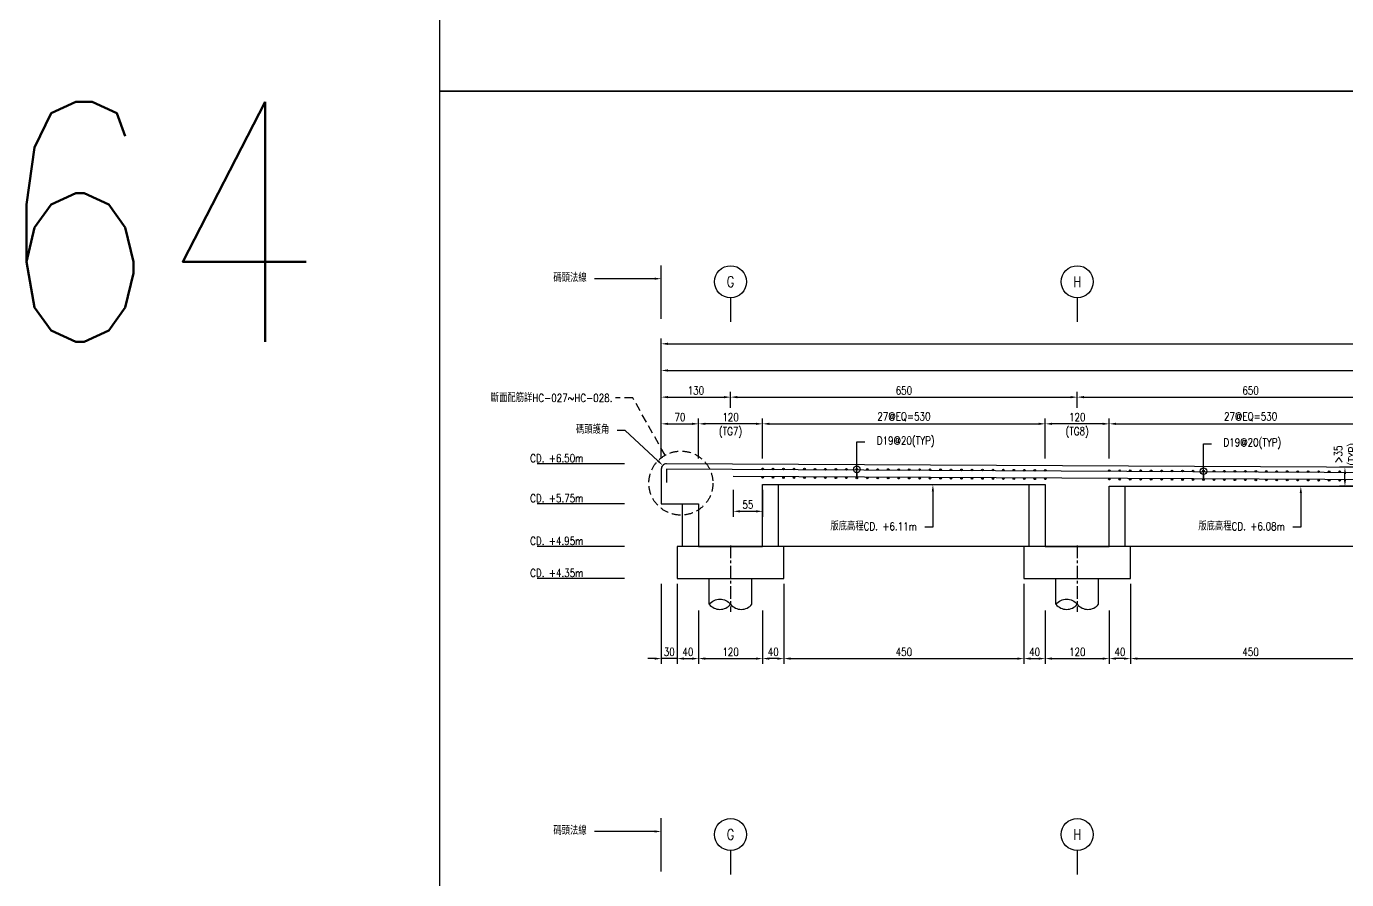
# Model space of a CAD drawing. Extents: x -791 to 13121, y -31587 to 2944.
# Drawn here: x -775 to 1700, y -7002 to -5403 of the extents above; entities that cross this region are included whole.
import ezdxf
from ezdxf import colors
from ezdxf.entities.mleader import LeaderData, LeaderLine
from ezdxf.enums import TextEntityAlignment as Align
from ezdxf.math import Vec2, Vec3

# ---------------------------------------------------------------- set-up
doc = ezdxf.new("R2010")
doc.units = 0
doc.header["$LTSCALE"] = 0.05
doc.linetypes.add('CENTER', pattern=[50.8, 31.75, -6.35, 6.35, -6.35])
doc.linetypes.add('DASHED', pattern=[19.05, 12.7, -6.35])
doc.layers.get('0').update_dxf_attribs({"linetype": 'CONTINUOUS'})
doc.layers.get('Defpoints').update_dxf_attribs({"linetype": 'CONTINUOUS'})
for name, color, linetype in [('HB_0', 7, 'CONTINUOUS'), ('HB_DIM', 1, 'CONTINUOUS'), ('HB_ReBar', 3, 'CONTINUOUS'), ('HB_SYMBOLS', 7, 'CONTINUOUS'), ('HB_TXT_CTEXT', 2, 'CONTINUOUS'), ('底圖', 7, 'CONTINUOUS')]:
    doc.layers.add(name, color=color, linetype=linetype)
doc.styles.get("Standard").update_dxf_attribs({"font": 'ROMANS.shx', "width": 0.8, "bigfont": 'lchinap.shx'})
doc.dimstyles.new('50cm', dxfattribs={"dimscale": 5, "dimtxt": 3, "dimasz": 2.5, "dimexe": 2, "dimexo": 2, "dimgap": 1, "dimtad": 1, "dimdsep": 46, "dimtxsty": 'Standard', "dimcen": 0, "dimclrt": 2, "dimadec": 0, "dimazin": 0, "dimtfac": 1, "dimtix": 1, "dimtmove": 2, "dimatfit": 3, "dimfxl": 0, "dimtolj": 1, "dimtzin": 0, "dimarcsym": 0})

# ---------------------------------------------------------------- blocks, each defined once
blk = doc.blocks.new('_None')
blk = doc.blocks.new('gr_t')
at = {"layer": 'HB_SYMBOLS', "color": 4, "linetype": 'Continuous'}
blk.add_line((0, -6), (0, -15), dxfattribs=at)
blk.add_circle((0, 0), 6, dxfattribs=at)
at = {"layer": 'HB_SYMBOLS', "color": 4, "linetype": 'Continuous', "width": 0.8}
blk.add_attdef('A', text='', height=4.5, dxfattribs=at).set_placement((0, 0), align=Align.MIDDLE)
blk = doc.blocks.new('*D69')
at = {"layer": 'Defpoints', "color": 0}
for p in [(3395, -6048.2), (415, -6223.2), (3395, -6223.2)]:
    blk.add_point(p, dxfattribs=at)
at = {"layer": 'HB_DIM', "color": 0, "lineweight": -2}
for p, q in [((415, -6213.2), (415, -6038.2)), ((3395, -6213.2), (3395, -6038.2)), ((427.5, -6048.2), (3382.5, -6048.2))]:
    blk.add_line(p, q, dxfattribs=at)
at = {"layer": 'HB_DIM', "color": 0}
for points in [[(427.5, -6046.1), (427.5, -6050.3), (415, -6048.2)], [(3382.5, -6046.1), (3382.5, -6050.3), (3395, -6048.2)]]:
    blk.add_solid(points, dxfattribs=at)
at = {"layer": 'HB_DIM', "color": 2, "insert": (1905, -6035.7), "char_height": 15, "attachment_point": 5}
blk.add_mtext('\\A1;2980', dxfattribs=at)
blk = doc.blocks.new('*D71')
at = {"layer": 'Defpoints', "color": 0}
for p in [(3415, -5998.2), (415, -6223.2), (3415, -6223.2)]:
    blk.add_point(p, dxfattribs=at)
at = {"layer": 'HB_DIM', "color": 0, "lineweight": -2}
for p, q in [((415, -6213.2), (415, -5988.2)), ((3415, -6213.2), (3415, -5988.2)), ((427.5, -5998.2), (3402.5, -5998.2))]:
    blk.add_line(p, q, dxfattribs=at)
at = {"layer": 'HB_DIM', "color": 0}
for points in [[(427.5, -5996.1), (427.5, -6000.3), (415, -5998.2)], [(3402.5, -5996.1), (3402.5, -6000.3), (3415, -5998.2)]]:
    blk.add_solid(points, dxfattribs=at)
at = {"layer": 'HB_DIM', "color": 2, "insert": (1915, -5985.7), "char_height": 15, "attachment_point": 5}
blk.add_mtext('\\A1;3000', dxfattribs=at)
blk = doc.blocks.new('*D72')
at = {"layer": 'Defpoints', "color": 0}
for p in [(1295, -6438.2), (1745, -6438.2), (1745, -6588.2)]:
    blk.add_point(p, dxfattribs=at)
at = {"layer": 'HB_DIM', "color": 0, "lineweight": -2}
for p, q in [((1295, -6448.2), (1295, -6598.2)), ((1745, -6448.2), (1745, -6598.2)), ((1307.5, -6588.2), (1732.5, -6588.2))]:
    blk.add_line(p, q, dxfattribs=at)
at = {"layer": 'HB_DIM', "color": 0}
for points in [[(1307.5, -6586.1), (1307.5, -6590.3), (1295, -6588.2)], [(1732.5, -6586.1), (1732.5, -6590.3), (1745, -6588.2)]]:
    blk.add_solid(points, dxfattribs=at)
at = {"layer": 'HB_DIM', "color": 2, "insert": (1520, -6575.7), "char_height": 15, "attachment_point": 5}
blk.add_mtext('\\A1;450', dxfattribs=at)
blk = doc.blocks.new('*D65')
at = {"layer": 'Defpoints', "color": 0}
for p in [(645, -6438.2), (1095, -6438.2), (1095, -6588.2)]:
    blk.add_point(p, dxfattribs=at)
at = {"layer": 'HB_DIM', "color": 0, "lineweight": -2}
for p, q in [((645, -6448.2), (645, -6598.2)), ((1095, -6448.2), (1095, -6598.2)), ((657.5, -6588.2), (1082.5, -6588.2))]:
    blk.add_line(p, q, dxfattribs=at)
at = {"layer": 'HB_DIM', "color": 0}
for points in [[(657.5, -6586.1), (657.5, -6590.3), (645, -6588.2)], [(1082.5, -6586.1), (1082.5, -6590.3), (1095, -6588.2)]]:
    blk.add_solid(points, dxfattribs=at)
at = {"layer": 'HB_DIM', "color": 2, "insert": (870, -6575.7), "char_height": 15, "attachment_point": 5}
blk.add_mtext('\\A1;450', dxfattribs=at)
blk = doc.blocks.new('*D68')
at = {"layer": 'Defpoints', "color": 0}
for p in [(415, -6438.2), (445, -6438.2), (415, -6588.2)]:
    blk.add_point(p, dxfattribs=at)
at = {"layer": 'HB_DIM', "color": 0, "lineweight": -2}
for p, q in [((415, -6448.2), (415, -6598.2)), ((445, -6448.2), (445, -6598.2)), ((402.5, -6588.2), (390, -6588.2)), ((445, -6588.2), (415, -6588.2)), ((457.5, -6588.2), (470, -6588.2))]:
    blk.add_line(p, q, dxfattribs=at)
at = {"layer": 'HB_DIM', "color": 0}
for points in [[(402.5, -6586.1), (402.5, -6590.3), (415, -6588.2)], [(457.5, -6586.1), (457.5, -6590.3), (445, -6588.2)]]:
    blk.add_solid(points, dxfattribs=at)
at = {"layer": 'HB_DIM', "color": 2, "insert": (430, -6575.7), "char_height": 15, "attachment_point": 5}
blk.add_mtext('\\A1;30', dxfattribs=at)
blk = doc.blocks.new('*D59')
at = {"layer": 'Defpoints', "color": 0}
for p in [(1135, -6148.2), (605, -6223.2), (1135, -6223.2)]:
    blk.add_point(p, dxfattribs=at)
at = {"layer": 'HB_DIM', "color": 0, "lineweight": -2}
for p, q in [((605, -6213.2), (605, -6138.2)), ((1135, -6213.2), (1135, -6138.2)), ((617.5, -6148.2), (1122.5, -6148.2))]:
    blk.add_line(p, q, dxfattribs=at)
at = {"layer": 'HB_DIM', "color": 0}
for points in [[(617.5, -6146.1), (617.5, -6150.3), (605, -6148.2)], [(1122.5, -6146.1), (1122.5, -6150.3), (1135, -6148.2)]]:
    blk.add_solid(points, dxfattribs=at)
at = {"layer": 'HB_DIM', "color": 2, "insert": (870, -6135), "char_height": 15, "attachment_point": 5}
blk.add_mtext('\\A1;27@EQ=530', dxfattribs=at)
blk = doc.blocks.new('*D60')
at = {"layer": 'Defpoints', "color": 0}
for p in [(1785, -6148.2), (1255, -6223.2), (1785, -6223.2)]:
    blk.add_point(p, dxfattribs=at)
at = {"layer": 'HB_DIM', "color": 0, "lineweight": -2}
for p, q in [((1255, -6213.2), (1255, -6138.2)), ((1785, -6213.2), (1785, -6138.2)), ((1267.5, -6148.2), (1772.5, -6148.2))]:
    blk.add_line(p, q, dxfattribs=at)
at = {"layer": 'HB_DIM', "color": 0}
for points in [[(1267.5, -6146.1), (1267.5, -6150.3), (1255, -6148.2)], [(1772.5, -6146.1), (1772.5, -6150.3), (1785, -6148.2)]]:
    blk.add_solid(points, dxfattribs=at)
at = {"layer": 'HB_DIM', "color": 2, "insert": (1520, -6135), "char_height": 15, "attachment_point": 5}
blk.add_mtext('\\A1;27@EQ=530', dxfattribs=at)
blk = doc.blocks.new('ReBarPoint')
at = {"layer": 'HB_0'}
h = blk.add_hatch(color=0, dxfattribs=at)
h.dxf.hatch_style = 1
edge = h.paths.add_edge_path()
edge.add_arc((0, 0), 1.5, 0, 360)
at = {"layer": 'HB_ReBar', "color": 0}
blk.add_circle((0, 0), 1.5, dxfattribs=at)
blk = doc.blocks.new('預鑄樁帽2x2')
at = {"layer": 'HB_0'}
blk.add_lwpolyline([(-100, 0), (100, 0), (100, 60), (-100, 60)], close=True, dxfattribs=at)
blk = doc.blocks.new('*D127')
at = {"layer": 'Defpoints', "color": 0}
for p in [(1696.9, -6229.7), (1785.2, -6229.7), (1785, -6265.2)]:
    blk.add_point(p, dxfattribs=at)
at = {"layer": 'HB_DIM', "color": 0, "lineweight": -2}
for p, q in [((1775.2, -6229.7), (1686.9, -6229.7)), ((1696.9, -6252.7), (1696.9, -6242.2)), ((1775, -6265.2), (1686.9, -6265.2))]:
    blk.add_line(p, q, dxfattribs=at)
at = {"layer": 'HB_DIM', "color": 0}
for points in [[(1694.8, -6242.2), (1699, -6242.2), (1696.9, -6229.7)], [(1694.8, -6252.7), (1699, -6252.7), (1696.9, -6265.2)]]:
    blk.add_solid(points, dxfattribs=at)
at = {"layer": 'HB_DIM', "color": 2, "char_height": 15, "attachment_point": 5, "rotation": 90}
for s, insert in [('\\A1;(TYP)', (1713.4, -6205.4)), ('\\A1;>35', (1684.4, -6205.4))]:
    blk.add_mtext(s, dxfattribs=dict(at, insert=insert))
blk = doc.blocks.new('*D814')
at = {"layer": 'Defpoints', "color": 0}
for p in [(485, -6148.2), (415, -6223.2), (485, -6223.2)]:
    blk.add_point(p, dxfattribs=at)
at = {"layer": 'HB_DIM', "color": 0, "lineweight": -2}
for p, q in [((415, -6213.2), (415, -6138.2)), ((485, -6213.2), (485, -6138.2)), ((427.5, -6148.2), (472.5, -6148.2))]:
    blk.add_line(p, q, dxfattribs=at)
at = {"layer": 'HB_DIM', "color": 0}
for points in [[(427.5, -6146.1), (427.5, -6150.3), (415, -6148.2)], [(472.5, -6146.1), (472.5, -6150.3), (485, -6148.2)]]:
    blk.add_solid(points, dxfattribs=at)
at = {"layer": 'HB_DIM', "color": 2, "insert": (450, -6135.7), "char_height": 15, "attachment_point": 5}
blk.add_mtext('\\A1;70', dxfattribs=at)
blk = doc.blocks.new('*D815')
at = {"layer": 'Defpoints', "color": 0}
for p in [(550, -6262.2), (605, -6262.2), (550, -6312.2)]:
    blk.add_point(p, dxfattribs=at)
at = {"layer": 'HB_DIM', "color": 0, "lineweight": -2}
for p, q in [((550, -6272.2), (550, -6322.2)), ((605, -6272.2), (605, -6322.2)), ((592.5, -6312.2), (562.5, -6312.2))]:
    blk.add_line(p, q, dxfattribs=at)
at = {"layer": 'HB_DIM', "color": 0}
for points in [[(562.5, -6310.1), (562.5, -6314.3), (550, -6312.2)], [(592.5, -6310.1), (592.5, -6314.3), (605, -6312.2)]]:
    blk.add_solid(points, dxfattribs=at)
at = {"layer": 'HB_DIM', "color": 2, "insert": (577.5, -6299.7), "char_height": 15, "attachment_point": 5}
blk.add_mtext('\\A1;55', dxfattribs=at)
blk = doc.blocks.new('80cm直樁')
at = {"layer": 'HB_0', "linetype": 'Continuous'}
for p, q in [((-40, -48.1), (-40, 0)), ((40, -48.1), (40, 0))]:
    blk.add_line(p, q, dxfattribs=at)
for points in [[(-40, -48.1, -0.48), (0, -48.1, 0.48), (40, -48.1, 0.48)], [(-40, -48.1, 0.48), (0, -48.1, 0.48)]]:
    blk.add_lwpolyline(points, format="xyb", dxfattribs=at)
at = {"layer": 'HB_DIM', "color": 1, "linetype": 'CENTER', "ltscale": 15}
blk.add_line((0, 62.2), (0, -62.2), dxfattribs=at)
blk = doc.blocks.new('*D832')
at = {"layer": 'Defpoints', "color": 0}
for p in [(545, -6098.2), (545, -6128.2), (415, -6223.2)]:
    blk.add_point(p, dxfattribs=at)
at = {"layer": 'HB_DIM', "color": 0, "lineweight": -2}
for p, q in [((415, -6213.2), (415, -6088.2)), ((545, -6118.2), (545, -6088.2)), ((427.5, -6098.2), (532.5, -6098.2))]:
    blk.add_line(p, q, dxfattribs=at)
at = {"layer": 'HB_DIM', "color": 0}
for points in [[(427.5, -6096.1), (427.5, -6100.3), (415, -6098.2)], [(532.5, -6096.1), (532.5, -6100.3), (545, -6098.2)]]:
    blk.add_solid(points, dxfattribs=at)
at = {"layer": 'HB_DIM', "color": 2, "insert": (480, -6085.7), "char_height": 15, "attachment_point": 5}
blk.add_mtext('\\A1;130', dxfattribs=at)
blk = doc.blocks.new('*D833')
at = {"layer": 'Defpoints', "color": 0}
for p in [(1195, -6098.2), (545, -6128.2), (1195, -6128.2)]:
    blk.add_point(p, dxfattribs=at)
at = {"layer": 'HB_DIM', "color": 0, "lineweight": -2}
for p, q in [((545, -6118.2), (545, -6088.2)), ((1195, -6118.2), (1195, -6088.2)), ((557.5, -6098.2), (1182.5, -6098.2))]:
    blk.add_line(p, q, dxfattribs=at)
at = {"layer": 'HB_DIM', "color": 0}
for points in [[(557.5, -6096.1), (557.5, -6100.3), (545, -6098.2)], [(1182.5, -6096.1), (1182.5, -6100.3), (1195, -6098.2)]]:
    blk.add_solid(points, dxfattribs=at)
at = {"layer": 'HB_DIM', "color": 2, "insert": (870, -6085.7), "char_height": 15, "attachment_point": 5}
blk.add_mtext('\\A1;650', dxfattribs=at)
blk = doc.blocks.new('*D834')
at = {"layer": 'Defpoints', "color": 0}
for p in [(1845, -6098.2), (1195, -6128.2), (1845, -6128.2)]:
    blk.add_point(p, dxfattribs=at)
at = {"layer": 'HB_DIM', "color": 0, "lineweight": -2}
for p, q in [((1195, -6118.2), (1195, -6088.2)), ((1845, -6118.2), (1845, -6088.2)), ((1207.5, -6098.2), (1832.5, -6098.2))]:
    blk.add_line(p, q, dxfattribs=at)
at = {"layer": 'HB_DIM', "color": 0}
for points in [[(1207.5, -6096.1), (1207.5, -6100.3), (1195, -6098.2)], [(1832.5, -6096.1), (1832.5, -6100.3), (1845, -6098.2)]]:
    blk.add_solid(points, dxfattribs=at)
at = {"layer": 'HB_DIM', "color": 2, "insert": (1520, -6085.7), "char_height": 15, "attachment_point": 5}
blk.add_mtext('\\A1;650', dxfattribs=at)
blk = doc.blocks.new('*D838')
at = {"layer": 'Defpoints', "color": 0}
for p in [(485, -6148.2), (485, -6223.2), (605, -6223.2)]:
    blk.add_point(p, dxfattribs=at)
at = {"layer": 'HB_DIM', "color": 0, "lineweight": -2}
for p, q in [((485, -6213.2), (485, -6138.2)), ((605, -6213.2), (605, -6138.2)), ((592.5, -6148.2), (497.5, -6148.2))]:
    blk.add_line(p, q, dxfattribs=at)
at = {"layer": 'HB_DIM', "color": 0}
for points in [[(497.5, -6146.1), (497.5, -6150.3), (485, -6148.2)], [(592.5, -6146.1), (592.5, -6150.3), (605, -6148.2)]]:
    blk.add_solid(points, dxfattribs=at)
at = {"layer": 'HB_DIM', "color": 2, "char_height": 15, "attachment_point": 5}
for s, insert in [('\\A1;120', (545, -6135.7)), ('\\A1;(TG7)', (545, -6164.6))]:
    blk.add_mtext(s, dxfattribs=dict(at, insert=insert))
blk = doc.blocks.new('*D839')
at = {"layer": 'Defpoints', "color": 0}
for p in [(1135, -6148.2), (1135, -6223.2), (1255, -6223.2)]:
    blk.add_point(p, dxfattribs=at)
at = {"layer": 'HB_DIM', "color": 0, "lineweight": -2}
for p, q in [((1135, -6213.2), (1135, -6138.2)), ((1255, -6213.2), (1255, -6138.2)), ((1242.5, -6148.2), (1147.5, -6148.2))]:
    blk.add_line(p, q, dxfattribs=at)
at = {"layer": 'HB_DIM', "color": 0}
for points in [[(1147.5, -6146.1), (1147.5, -6150.3), (1135, -6148.2)], [(1242.5, -6146.1), (1242.5, -6150.3), (1255, -6148.2)]]:
    blk.add_solid(points, dxfattribs=at)
at = {"layer": 'HB_DIM', "color": 2, "char_height": 15, "attachment_point": 5}
for s, insert in [('\\A1;120', (1195, -6135.7)), ('\\A1;(TG8)', (1195, -6164.6))]:
    blk.add_mtext(s, dxfattribs=dict(at, insert=insert))
blk = doc.blocks.new('*D858')
at = {"layer": 'Defpoints', "color": 0}
for p in [(1135, -6488.2), (1255, -6488.2), (1255, -6588.2)]:
    blk.add_point(p, dxfattribs=at)
at = {"layer": 'HB_DIM', "color": 0, "lineweight": -2}
for p, q in [((1135, -6498.2), (1135, -6598.2)), ((1255, -6498.2), (1255, -6598.2)), ((1147.5, -6588.2), (1242.5, -6588.2))]:
    blk.add_line(p, q, dxfattribs=at)
at = {"layer": 'HB_DIM', "color": 0}
for points in [[(1147.5, -6586.1), (1147.5, -6590.3), (1135, -6588.2)], [(1242.5, -6586.1), (1242.5, -6590.3), (1255, -6588.2)]]:
    blk.add_solid(points, dxfattribs=at)
at = {"layer": 'HB_DIM', "color": 2, "insert": (1195, -6575.7), "char_height": 15, "attachment_point": 5}
blk.add_mtext('\\A1;120', dxfattribs=at)
blk = doc.blocks.new('*D859')
at = {"layer": 'Defpoints', "color": 0}
for p in [(1295, -6438.2), (1255, -6488.2), (1255, -6588.2)]:
    blk.add_point(p, dxfattribs=at)
at = {"layer": 'HB_DIM', "color": 0, "lineweight": -2}
for p, q in [((1295, -6448.2), (1295, -6598.2)), ((1255, -6498.2), (1255, -6598.2)), ((1282.5, -6588.2), (1267.5, -6588.2))]:
    blk.add_line(p, q, dxfattribs=at)
at = {"layer": 'HB_DIM', "color": 0}
for points in [[(1267.5, -6586.1), (1267.5, -6590.3), (1255, -6588.2)], [(1282.5, -6586.1), (1282.5, -6590.3), (1295, -6588.2)]]:
    blk.add_solid(points, dxfattribs=at)
at = {"layer": 'HB_DIM', "color": 2, "insert": (1275, -6575.7), "char_height": 15, "attachment_point": 5}
blk.add_mtext('\\A1;40', dxfattribs=at)
blk = doc.blocks.new('*D860')
at = {"layer": 'Defpoints', "color": 0}
for p in [(1095, -6438.2), (1135, -6488.2), (1135, -6588.2)]:
    blk.add_point(p, dxfattribs=at)
at = {"layer": 'HB_DIM', "color": 0, "lineweight": -2}
for p, q in [((1095, -6448.2), (1095, -6598.2)), ((1135, -6498.2), (1135, -6598.2)), ((1107.5, -6588.2), (1122.5, -6588.2))]:
    blk.add_line(p, q, dxfattribs=at)
at = {"layer": 'HB_DIM', "color": 0}
for points in [[(1107.5, -6586.1), (1107.5, -6590.3), (1095, -6588.2)], [(1122.5, -6586.1), (1122.5, -6590.3), (1135, -6588.2)]]:
    blk.add_solid(points, dxfattribs=at)
at = {"layer": 'HB_DIM', "color": 2, "insert": (1115, -6575.7), "char_height": 15, "attachment_point": 5}
blk.add_mtext('\\A1;40', dxfattribs=at)
blk = doc.blocks.new('*D861')
at = {"layer": 'Defpoints', "color": 0}
for p in [(485, -6488.2), (605, -6488.2), (605, -6588.2)]:
    blk.add_point(p, dxfattribs=at)
at = {"layer": 'HB_DIM', "color": 0, "lineweight": -2}
for p, q in [((485, -6498.2), (485, -6598.2)), ((605, -6498.2), (605, -6598.2)), ((497.5, -6588.2), (592.5, -6588.2))]:
    blk.add_line(p, q, dxfattribs=at)
at = {"layer": 'HB_DIM', "color": 0}
for points in [[(497.5, -6586.1), (497.5, -6590.3), (485, -6588.2)], [(592.5, -6586.1), (592.5, -6590.3), (605, -6588.2)]]:
    blk.add_solid(points, dxfattribs=at)
at = {"layer": 'HB_DIM', "color": 2, "insert": (545, -6575.7), "char_height": 15, "attachment_point": 5}
blk.add_mtext('\\A1;120', dxfattribs=at)
blk = doc.blocks.new('*D862')
at = {"layer": 'Defpoints', "color": 0}
for p in [(645, -6438.2), (605, -6488.2), (605, -6588.2)]:
    blk.add_point(p, dxfattribs=at)
at = {"layer": 'HB_DIM', "color": 0, "lineweight": -2}
for p, q in [((645, -6448.2), (645, -6598.2)), ((605, -6498.2), (605, -6598.2)), ((632.5, -6588.2), (617.5, -6588.2))]:
    blk.add_line(p, q, dxfattribs=at)
at = {"layer": 'HB_DIM', "color": 0}
for points in [[(617.5, -6586.1), (617.5, -6590.3), (605, -6588.2)], [(632.5, -6586.1), (632.5, -6590.3), (645, -6588.2)]]:
    blk.add_solid(points, dxfattribs=at)
at = {"layer": 'HB_DIM', "color": 2, "insert": (625, -6575.7), "char_height": 15, "attachment_point": 5}
blk.add_mtext('\\A1;40', dxfattribs=at)
blk = doc.blocks.new('*D863')
at = {"layer": 'Defpoints', "color": 0}
for p in [(445, -6438.2), (485, -6488.2), (485, -6588.2)]:
    blk.add_point(p, dxfattribs=at)
at = {"layer": 'HB_DIM', "color": 0, "lineweight": -2}
for p, q in [((445, -6448.2), (445, -6598.2)), ((485, -6498.2), (485, -6598.2)), ((457.5, -6588.2), (472.5, -6588.2))]:
    blk.add_line(p, q, dxfattribs=at)
at = {"layer": 'HB_DIM', "color": 0}
for points in [[(457.5, -6586.1), (457.5, -6590.3), (445, -6588.2)], [(472.5, -6586.1), (472.5, -6590.3), (485, -6588.2)]]:
    blk.add_solid(points, dxfattribs=at)
at = {"layer": 'HB_DIM', "color": 2, "insert": (465, -6575.7), "char_height": 15, "attachment_point": 5}
blk.add_mtext('\\A1;40', dxfattribs=at)
blk = doc.blocks.new('_DotBlank')
at = {"color": 0, "linetype": 'ByBlock', "lineweight": -2}
blk.add_line((-0.5, 0), (-1, 0), dxfattribs=at)
blk.add_circle((0, 0), 0.5, dxfattribs=at)

msp = doc.modelspace()

# ---------------------------------------------------------------- linework, layer by layer
at = {"layer": 'Defpoints', "color": 217}
for points in [[(3945, -5080), (2947.5, -5080), (2947.5, -5525), (0, -5525), (0, -2762.5), (3945, -2762.5)], [(3945, -7842.5), (2947.5, -7842.5), (2947.5, -8287.5), (0, -8287.5), (0, -5525), (3945, -5525)]]:
    msp.add_lwpolyline(points, close=True, dxfattribs=at)
at = {"layer": 'HB_0', "color": 252}
for p, q in [((635, -6378.214), (635, -6262.214)), ((1105, -6378.214), (1105, -6262.214)), ((1285, -6378.214), (1285, -6265.215)), ((455, -6378.214), (455, -6298.214))]:
    msp.add_line(p, q, dxfattribs=at)
at = {"layer": 'HB_0', "color": 4}
msp.add_lwpolyline([(3395, -6238.114), (425.05, -6223.264, 0.41567878), (415, -6233.264), (415, -6298.214), (485, -6298.214), (485, -6378.214), (605, -6378.214), (605, -6262.214), (1135, -6262.214), (1135, -6378.214), (1255, -6378.214), (1255, -6265.215), (1785, -6265.215)], format="xyb", dxfattribs=at)
at = {"layer": 'HB_0'}
msp.add_lwpolyline([(3395, -6273.214), (3395, -6378.214), (645, -6378.214)], dxfattribs=at)
at = {"layer": 'HB_DIM'}
for p, q in [((415, -5951.221), (415, -5851.221)), ((415, -6987.208), (415, -6887.208))]:
    msp.add_line(p, q, dxfattribs=at)
at = {"layer": 'HB_DIM', "linetype": 'DASHED', "ltscale": 25}
msp.add_lwpolyline([(422.296, -6207.086), (361.684, -6099.67), (328.993, -6099.67)], dxfattribs=at)
msp.add_circle((451.786, -6259.348), 60.008, dxfattribs=at)
at = {"layer": 'HB_ReBar'}
for points in [[(3385, -6248.064), (425, -6233.264), (425, -6258.264)], [(3384.935, -6261.064), (550, -6246.865)]]:
    msp.add_lwpolyline(points, dxfattribs=at)

# ---------------------------------------------------------------- block references
at = {"layer": 'HB_0'}
for name, p in [('預鑄樁帽2x2', (545, -6438.214)), ('80cm直樁', (545, -6438.214)), ('預鑄樁帽2x2', (1195, -6438.214)), ('80cm直樁', (1195, -6438.214))]:
    msp.add_blockref(name, p, dxfattribs=at)
at = {"layer": 'HB_ReBar'}
for p in [(605, -6232.664), (624.63, -6232.762), (644.259, -6232.86), (663.889, -6232.959), (683.519, -6233.057), (703.148, -6233.155), (722.778, -6233.253), (742.407, -6233.351), (762.037, -6233.449), (781.667, -6233.547), (801.296, -6233.646), (820.926, -6233.744), (840.556, -6233.842), (860.185, -6233.94), (879.815, -6234.038), (899.444, -6234.136), (919.074, -6234.234), (938.704, -6234.333), (958.333, -6234.431), (977.963, -6234.529), (997.593, -6234.627), (1017.222, -6234.725), (1036.852, -6234.823), (1056.481, -6234.921), (1076.111, -6235.02), (1095.741, -6235.118), (1115.37, -6235.216), (1135, -6235.314), (1255, -6235.914), (1274.63, -6236.012), (1294.259, -6236.11), (1313.889, -6236.209), (1333.519, -6236.307), (1353.148, -6236.405), (1372.778, -6236.503), (1392.407, -6236.601), (1412.037, -6236.699), (1431.667, -6236.797), (1451.296, -6236.896), (1470.926, -6236.994), (1490.556, -6237.092), (1510.185, -6237.19), (1529.815, -6237.288), (1549.444, -6237.386), (1569.074, -6237.484), (1588.704, -6237.583), (1608.333, -6237.681), (1627.963, -6237.779), (1647.593, -6237.877), (1667.222, -6237.975), (1686.852, -6238.073), (605, -6248.664), (624.63, -6248.762), (644.259, -6248.86), (663.889, -6248.959), (683.519, -6249.057), (703.148, -6249.155), (722.778, -6249.253), (742.407, -6249.351), (762.037, -6249.449), (781.667, -6249.547), (801.296, -6249.646), (820.926, -6249.744), (840.556, -6249.842), (860.185, -6249.94), (879.815, -6250.038), (899.444, -6250.136), (919.074, -6250.234), (938.704, -6250.333), (958.333, -6250.431), (977.963, -6250.529), (997.593, -6250.627), (1017.222, -6250.725), (1036.852, -6250.823), (1056.481, -6250.921), (1076.111, -6251.02), (1095.741, -6251.118), (1115.37, -6251.216), (1135, -6251.314), (1255, -6251.914), (1274.63, -6252.012), (1294.259, -6252.11), (1313.889, -6252.209), (1333.519, -6252.307), (1353.148, -6252.405), (1372.778, -6252.503), (1392.407, -6252.601), (1412.037, -6252.699), (1431.667, -6252.797), (1451.296, -6252.896), (1470.926, -6252.994), (1490.556, -6253.092), (1510.185, -6253.19), (1529.815, -6253.288), (1549.444, -6253.386), (1569.074, -6253.484), (1588.704, -6253.583), (1608.333, -6253.681), (1627.963, -6253.779), (1647.593, -6253.877), (1667.222, -6253.975), (1686.852, -6254.073)]:
    msp.add_blockref('ReBarPoint', p, dxfattribs=at)
at = {"layer": '底圖'}
ref = msp.add_blockref('gr_t', (545, -5881.898), dxfattribs=dict(at, xscale=5, yscale=5, zscale=5))
ref.add_attrib('A', 'G', dxfattribs={"layer": 'HB_SYMBOLS', "color": 4, "linetype": 'Continuous', "height": 20, "width": 0.8}).set_placement((545, -5881.898), align=Align.MIDDLE)
ref = msp.add_blockref('gr_t', (1195, -5881.898), dxfattribs=dict(at, xscale=5, yscale=5, zscale=5))
ref.add_attrib('A', 'H', dxfattribs={"layer": 'HB_SYMBOLS', "color": 4, "linetype": 'Continuous', "height": 20, "width": 0.8}).set_placement((1195, -5881.898), align=Align.MIDDLE)
ref = msp.add_blockref('gr_t', (545, -6917.885), dxfattribs=dict(at, xscale=5, yscale=5, zscale=5))
ref.add_attrib('A', 'G', dxfattribs={"layer": 'HB_SYMBOLS', "color": 4, "linetype": 'Continuous', "height": 20, "width": 0.8}).set_placement((545, -6917.885), align=Align.MIDDLE)
ref = msp.add_blockref('gr_t', (1195, -6917.885), dxfattribs=dict(at, xscale=5, yscale=5, zscale=5))
ref.add_attrib('A', 'H', dxfattribs={"layer": 'HB_SYMBOLS', "color": 4, "linetype": 'Continuous', "height": 20, "width": 0.8}).set_placement((1195, -6917.885), align=Align.MIDDLE)

# ---------------------------------------------------------------- texts
at = {"layer": 'HB_0', "color": 2, "insert": (-837.047, -5544.589), "char_height": 450, "attachment_point": 1}
msp.add_mtext_dynamic_manual_height_columns('64', width=707.24433, gutter_width=225, heights=[0], dxfattribs=at)
at = {"layer": 'HB_TXT_CTEXT', "linetype": 'Continuous', "width": 0.8}
msp.add_text('斷面配筋詳HC-027~HC-028.', height=15, dxfattribs=at).set_placement((323.464, -6099.739), align=Align.MIDDLE_RIGHT)

# ---------------------------------------------------------------- dimensions: what is measured, and where the dimension line sits
at = {"layer": 'HB_DIM'}
for base, p1, p2, picture, middle in [((3415, -5998.214), (415, -6223.214), (3415, -6223.214), '*D71', (1915, -5985.714)), ((3395, -6048.214), (415, -6223.214), (3395, -6223.214), '*D69', (1905, -6035.714)), ((545, -6098.214), (415, -6223.214), (545, -6128.214), '*D832', (480, -6085.714)), ((1195, -6098.214), (545, -6128.214), (1195, -6128.214), '*D833', (870, -6085.714)), ((1845, -6098.214), (1195, -6128.214), (1845, -6128.214), '*D834', (1520, -6085.714)), ((485, -6148.214), (415, -6223.214), (485, -6223.214), '*D814', (450, -6135.714)), ((550, -6312.214), (605, -6262.214), (550, -6262.214), '*D815', (577.5, -6299.714)), ((415, -6588.214), (445, -6438.214), (415, -6438.214), '*D68', (430, -6575.714)), ((605, -6588.214), (645, -6438.214), (605, -6488.214), '*D862', (625, -6575.714)), ((1095, -6588.214), (645, -6438.214), (1095, -6438.214), '*D65', (870, -6575.714)), ((1255, -6588.214), (1295, -6438.214), (1255, -6488.214), '*D859', (1275, -6575.714)), ((1745, -6588.214), (1295, -6438.214), (1745, -6438.214), '*D72', (1520, -6575.714)), ((605, -6588.214), (485, -6488.214), (605, -6488.214), '*D861', (545, -6575.714)), ((1255, -6588.214), (1135, -6488.214), (1255, -6488.214), '*D858', (1195, -6575.714))]:
    dim = msp.add_linear_dim(base=base, p1=p1, p2=p2, dimstyle='50cm', dxfattribs=at)
    dim.commit()
    dim.dimension.update_dxf_attribs({"geometry": picture, "text_midpoint": middle})
for base, p1, p2, text, picture, middle in [((485, -6148.214), (605, -6223.214), (485, -6223.214), '<>\\X(TG7)', '*D838', (545, -6148.214)), ((1135, -6148.214), (1255, -6223.214), (1135, -6223.214), '<>\\X(TG8)', '*D839', (1195, -6148.214))]:
    dim = msp.add_linear_dim(base=base, p1=p1, p2=p2, angle=180, text=text, dimstyle='50cm', dxfattribs=at)
    dim.commit()
    dim.dimension.update_dxf_attribs({"geometry": picture, "text_midpoint": middle})
for base, p1, p2, picture, middle in [((1135, -6148.214), (605, -6223.214), (1135, -6223.214), '*D59', (870, -6135)), ((1785, -6148.214), (1255, -6223.214), (1785, -6223.214), '*D60', (1520, -6135))]:
    dim = msp.add_linear_dim(base=base, p1=p1, p2=p2, text='27@EQ=<>', dimstyle='50cm', dxfattribs=at)
    dim.commit()
    dim.dimension.update_dxf_attribs({"geometry": picture, "text_midpoint": middle})
dim = msp.add_linear_dim(base=(1696.927, -6229.665), p1=(1785, -6265.215), p2=(1785.178, -6229.665), angle=90, text='>35\\X(TYP)', dimstyle='50cm', dxfattribs=at)
dim.commit()
dim.dimension.update_dxf_attribs({"geometry": '*D127', "text_midpoint": (1696.927, -6205.356), "dimtype": 160})
for base, p1, p2, picture, middle in [((485, -6588.214), (445, -6438.214), (485, -6488.214), '*D863', (465, -6575.714)), ((1135, -6588.214), (1095, -6438.214), (1135, -6488.214), '*D860', (1115, -6575.714))]:
    dim = msp.add_linear_dim(base=base, p1=p1, p2=p2, angle=180, dimstyle='50cm', dxfattribs=at)
    dim.commit()
    dim.dimension.update_dxf_attribs({"geometry": picture, "text_midpoint": middle})

# ---------------------------------------------------------------- leaders
ml = msp.add_multileader_mtext('Standard', dxfattribs=at)
ml.set_content('碼頭法線', color=2)
ml.set_leader_properties(color=1)
ml.build(insert=Vec2(0, 0))
ml.multileader.update_dxf_attribs({"dogleg_length": 3, "arrow_head_size": 12.5, "scale": 5})
ctx = ml.context
ctx.base_point, ctx.scale, ctx.char_height, ctx.arrow_head_size, ctx.landing_gap_size, ctx.plane_origin = Vec3(179.879, -5876.221), 5, 15, 12.5, 15, Vec3(415, -5851.221)
ctx.text_align_type = 2
notes = []
notes.append((ctx, [(0, (1, 1, 0), (305.129, -5876.221), (-1, 0), 15, [(0, [(415, -5876.221)], 0, [])])]))
ctx.mtext.insert, ctx.mtext.alignment, ctx.mtext.flow_direction = Vec3(275.129, -5867.314), 3, 5
ml = msp.add_multileader_mtext('Standard', dxfattribs=at)
ml.set_content('碼頭護角', color=2)
ml.set_leader_properties(color=1)
ml.build(insert=Vec2(0, 0))
ml.multileader.update_dxf_attribs({"dogleg_length": 3, "arrow_head_size": 12.5, "scale": 5})
ctx = ml.context
ctx.base_point, ctx.scale, ctx.char_height, ctx.arrow_head_size, ctx.landing_gap_size, ctx.plane_origin = Vec3(222.982, -6160.562), 5, 15, 12.5, 15, Vec3(139.992, -6191.855)
ctx.text_align_type = 2
notes.append((ctx, [(1, (1, 1, 0), (347.482, -6160.562), (-1, 0), 15, [(0, [(417.947, -6226.175)], 0, [])])]))
ctx.mtext.insert, ctx.mtext.alignment, ctx.mtext.flow_direction = Vec3(317.482, -6151.655), 3, 5
ml = msp.add_multileader_mtext('Standard', dxfattribs=at)
ml.set_content('D19@20(TYP)', color=2)
ml.set_leader_properties(color=1)
ml.set_arrow_properties(name='DOTBLANK')
ml.build(insert=Vec2(0, 0))
ml.multileader.update_dxf_attribs({"dogleg_length": 3, "arrow_head_size": 12.5, "scale": 5})
ctx = ml.context
ctx.base_point, ctx.scale, ctx.char_height, ctx.arrow_head_size, ctx.landing_gap_size, ctx.plane_origin = Vec3(796.667, -6182.154), 5, 15, 12.5, 15, Vec3(781.667, -6233.547)
ctx.text_align_type = 2
notes.append((ctx, [(0, (1, 1, 0), (781.667, -6182.154), (1, 0), 15, [(1, [(781.667, -6233.547), (781.667, -6249.547)], 0, [])])]))
ctx.mtext.insert, ctx.mtext.alignment, ctx.mtext.flow_direction = Vec3(927.667, -6172.154), 3, 5
ml = msp.add_multileader_mtext('Standard', dxfattribs=at)
ml.set_content('D19@20(TYP)', color=2)
ml.set_leader_properties(color=1)
ml.set_arrow_properties(name='DOTBLANK')
ml.build(insert=Vec2(0, 0))
ml.multileader.update_dxf_attribs({"dogleg_length": 3, "arrow_head_size": 12.5, "scale": 5})
ctx = ml.context
ctx.base_point, ctx.scale, ctx.char_height, ctx.arrow_head_size, ctx.landing_gap_size, ctx.plane_origin = Vec3(1446.667, -6185.404), 5, 15, 12.5, 15, Vec3(1431.667, -6236.797)
ctx.text_align_type = 2
notes.append((ctx, [(0, (1, 1, 0), (1431.667, -6185.404), (1, 0), 15, [(1, [(1431.667, -6236.797), (1431.667, -6252.797)], 0, [])])]))
ctx.mtext.insert, ctx.mtext.alignment, ctx.mtext.flow_direction = Vec3(1577.667, -6175.404), 3, 5
ml = msp.add_multileader_mtext('Standard', dxfattribs=at)
ml.set_content('CD. +6.50m', color=2)
ml.set_leader_properties(color=1)
ml.set_arrow_properties(name='NONE')
ml.build(insert=Vec2(0, 0))
ml.multileader.update_dxf_attribs({"text_left_attachment_type": 5, "text_right_attachment_type": 5, "dogleg_length": 3, "arrow_head_size": 12.5, "scale": 5})
ctx = ml.context
ctx.base_point, ctx.scale, ctx.char_height, ctx.arrow_head_size, ctx.landing_gap_size, ctx.plane_origin = Vec3(144.289, -6223.214), 5, 15, 12.5, 15, Vec3(533.728, -6223.214)
ctx.left_attachment, ctx.right_attachment, ctx.text_align_type = 5, 5, 2
notes.append((ctx, [(0, (1, 1, 0), (299.003, -6223.214), (-1, 0), 15, [(0, [(346.065, -6223.214)], 0, [])])]))
ctx.mtext.insert, ctx.mtext.alignment, ctx.mtext.flow_direction = Vec3(269.003, -6205.214), 3, 5
ml = msp.add_multileader_mtext('Standard', dxfattribs=at)
ml.set_content('版底高程CD. +6.11m', color=2)
ml.set_leader_properties(color=1)
ml.build(insert=Vec2(0, 0))
ml.multileader.update_dxf_attribs({"dogleg_length": 3, "arrow_head_size": 12.5, "scale": 5})
ctx = ml.context
ctx.base_point, ctx.scale, ctx.char_height, ctx.arrow_head_size, ctx.landing_gap_size, ctx.plane_origin = Vec3(685.358, -6341.783), 5, 15, 12.5, 15, Vec3(924.287, -6262.214)
ctx.text_align_type = 2
notes.append((ctx, [(0, (1, 1, 0), (924.287, -6341.783), (-1, 0), 15, [(0, [(924.287, -6262.214)], 0, [])])]))
ctx.mtext.insert, ctx.mtext.alignment, ctx.mtext.flow_direction = Vec3(894.287, -6332.876), 3, 5
ml = msp.add_multileader_mtext('Standard', dxfattribs=at)
ml.set_content('CD. +5.75m', color=2)
ml.set_leader_properties(color=1)
ml.set_arrow_properties(name='NONE')
ml.build(insert=Vec2(0, 0))
ml.multileader.update_dxf_attribs({"text_left_attachment_type": 5, "text_right_attachment_type": 5, "dogleg_length": 3, "arrow_head_size": 12.5, "scale": 5})
ctx = ml.context
ctx.base_point, ctx.scale, ctx.char_height, ctx.arrow_head_size, ctx.landing_gap_size, ctx.plane_origin = Vec3(144.289, -6298.214), 5, 15, 12.5, 15, Vec3(533.728, -6298.214)
ctx.left_attachment, ctx.right_attachment, ctx.text_align_type = 5, 5, 2
notes.append((ctx, [(0, (1, 1, 0), (299.003, -6298.214), (-1, 0), 15, [(0, [(346.065, -6298.214)], 0, [])])]))
ctx.mtext.insert, ctx.mtext.alignment, ctx.mtext.flow_direction = Vec3(269.003, -6280.214), 3, 5
ml = msp.add_multileader_mtext('Standard', dxfattribs=at)
ml.set_content('版底高程CD. +6.08m', color=2)
ml.set_leader_properties(color=1)
ml.build(insert=Vec2(0, 0))
ml.multileader.update_dxf_attribs({"dogleg_length": 3, "arrow_head_size": 12.5, "scale": 5})
ctx = ml.context
ctx.base_point, ctx.scale, ctx.char_height, ctx.arrow_head_size, ctx.landing_gap_size, ctx.plane_origin = Vec3(1375.247, -6341.783), 5, 15, 12.5, 15, Vec3(1614.175, -6262.214)
ctx.text_align_type = 2
notes.append((ctx, [(0, (1, 1, 0), (1614.175, -6341.783), (-1, 0), 15, [(0, [(1614.175, -6265.215)], 0, [])])]))
ctx.mtext.insert, ctx.mtext.alignment, ctx.mtext.flow_direction = Vec3(1584.175, -6332.876), 3, 5
ml = msp.add_multileader_mtext('Standard', dxfattribs=at)
ml.set_content('CD. +4.95m', color=2)
ml.set_leader_properties(color=1)
ml.set_arrow_properties(name='NONE')
ml.build(insert=Vec2(0, 0))
ml.multileader.update_dxf_attribs({"text_left_attachment_type": 5, "text_right_attachment_type": 5, "dogleg_length": 3, "arrow_head_size": 12.5, "scale": 5})
ctx = ml.context
ctx.base_point, ctx.scale, ctx.char_height, ctx.arrow_head_size, ctx.landing_gap_size, ctx.plane_origin = Vec3(144.289, -6378.214), 5, 15, 12.5, 15, Vec3(533.728, -6378.214)
ctx.left_attachment, ctx.right_attachment, ctx.text_align_type = 5, 5, 2
notes.append((ctx, [(0, (1, 1, 0), (299.003, -6378.214), (-1, 0), 15, [(0, [(346.065, -6378.214)], 0, [])])]))
ctx.mtext.insert, ctx.mtext.alignment, ctx.mtext.flow_direction = Vec3(269.003, -6360.214), 3, 5
ml = msp.add_multileader_mtext('Standard', dxfattribs=at)
ml.set_content('CD. +4.35m', color=2)
ml.set_leader_properties(color=1)
ml.set_arrow_properties(name='NONE')
ml.build(insert=Vec2(0, 0))
ml.multileader.update_dxf_attribs({"text_left_attachment_type": 5, "text_right_attachment_type": 5, "dogleg_length": 3, "arrow_head_size": 12.5, "scale": 5})
ctx = ml.context
ctx.base_point, ctx.scale, ctx.char_height, ctx.arrow_head_size, ctx.landing_gap_size, ctx.plane_origin = Vec3(144.289, -6438.214), 5, 15, 12.5, 15, Vec3(533.728, -6438.214)
ctx.left_attachment, ctx.right_attachment, ctx.text_align_type = 5, 5, 2
notes.append((ctx, [(0, (1, 1, 0), (299.003, -6438.214), (-1, 0), 15, [(0, [(346.065, -6438.214)], 0, [])])]))
ctx.mtext.insert, ctx.mtext.alignment, ctx.mtext.flow_direction = Vec3(269.003, -6420.214), 3, 5
ml = msp.add_multileader_mtext('Standard', dxfattribs=at)
ml.set_content('碼頭法線', color=2)
ml.set_leader_properties(color=1)
ml.build(insert=Vec2(0, 0))
ml.multileader.update_dxf_attribs({"dogleg_length": 3, "arrow_head_size": 12.5, "scale": 5})
ctx = ml.context
ctx.base_point, ctx.scale, ctx.char_height, ctx.arrow_head_size, ctx.landing_gap_size, ctx.plane_origin = Vec3(179.879, -6912.208), 5, 15, 12.5, 15, Vec3(415, -6887.208)
ctx.text_align_type = 2
notes.append((ctx, [(0, (1, 1, 0), (305.129, -6912.208), (-1, 0), 15, [(0, [(415, -6912.208)], 0, [])])]))
ctx.mtext.insert, ctx.mtext.alignment, ctx.mtext.flow_direction = Vec3(275.129, -6903.301), 3, 5
for ctx, leaders in notes:
    for number, flags, end, landing, length, lines in leaders:
        leader = LeaderData()
        leader.index, (leader.has_last_leader_line, leader.has_dogleg_vector, leader.attachment_direction) = number, flags
        leader.last_leader_point, leader.dogleg_vector, leader.dogleg_length = Vec3(end), Vec3(landing), length
        for number, points, colour, breaks in lines:
            line = LeaderLine()
            line.index, line.vertices, line.color, line.breaks = number, Vec3.list(points), colors.encode_raw_color(colour), breaks
            leader.lines.append(line)
        ctx.leaders.append(leader)

doc.saveas('drawing.dxf')
